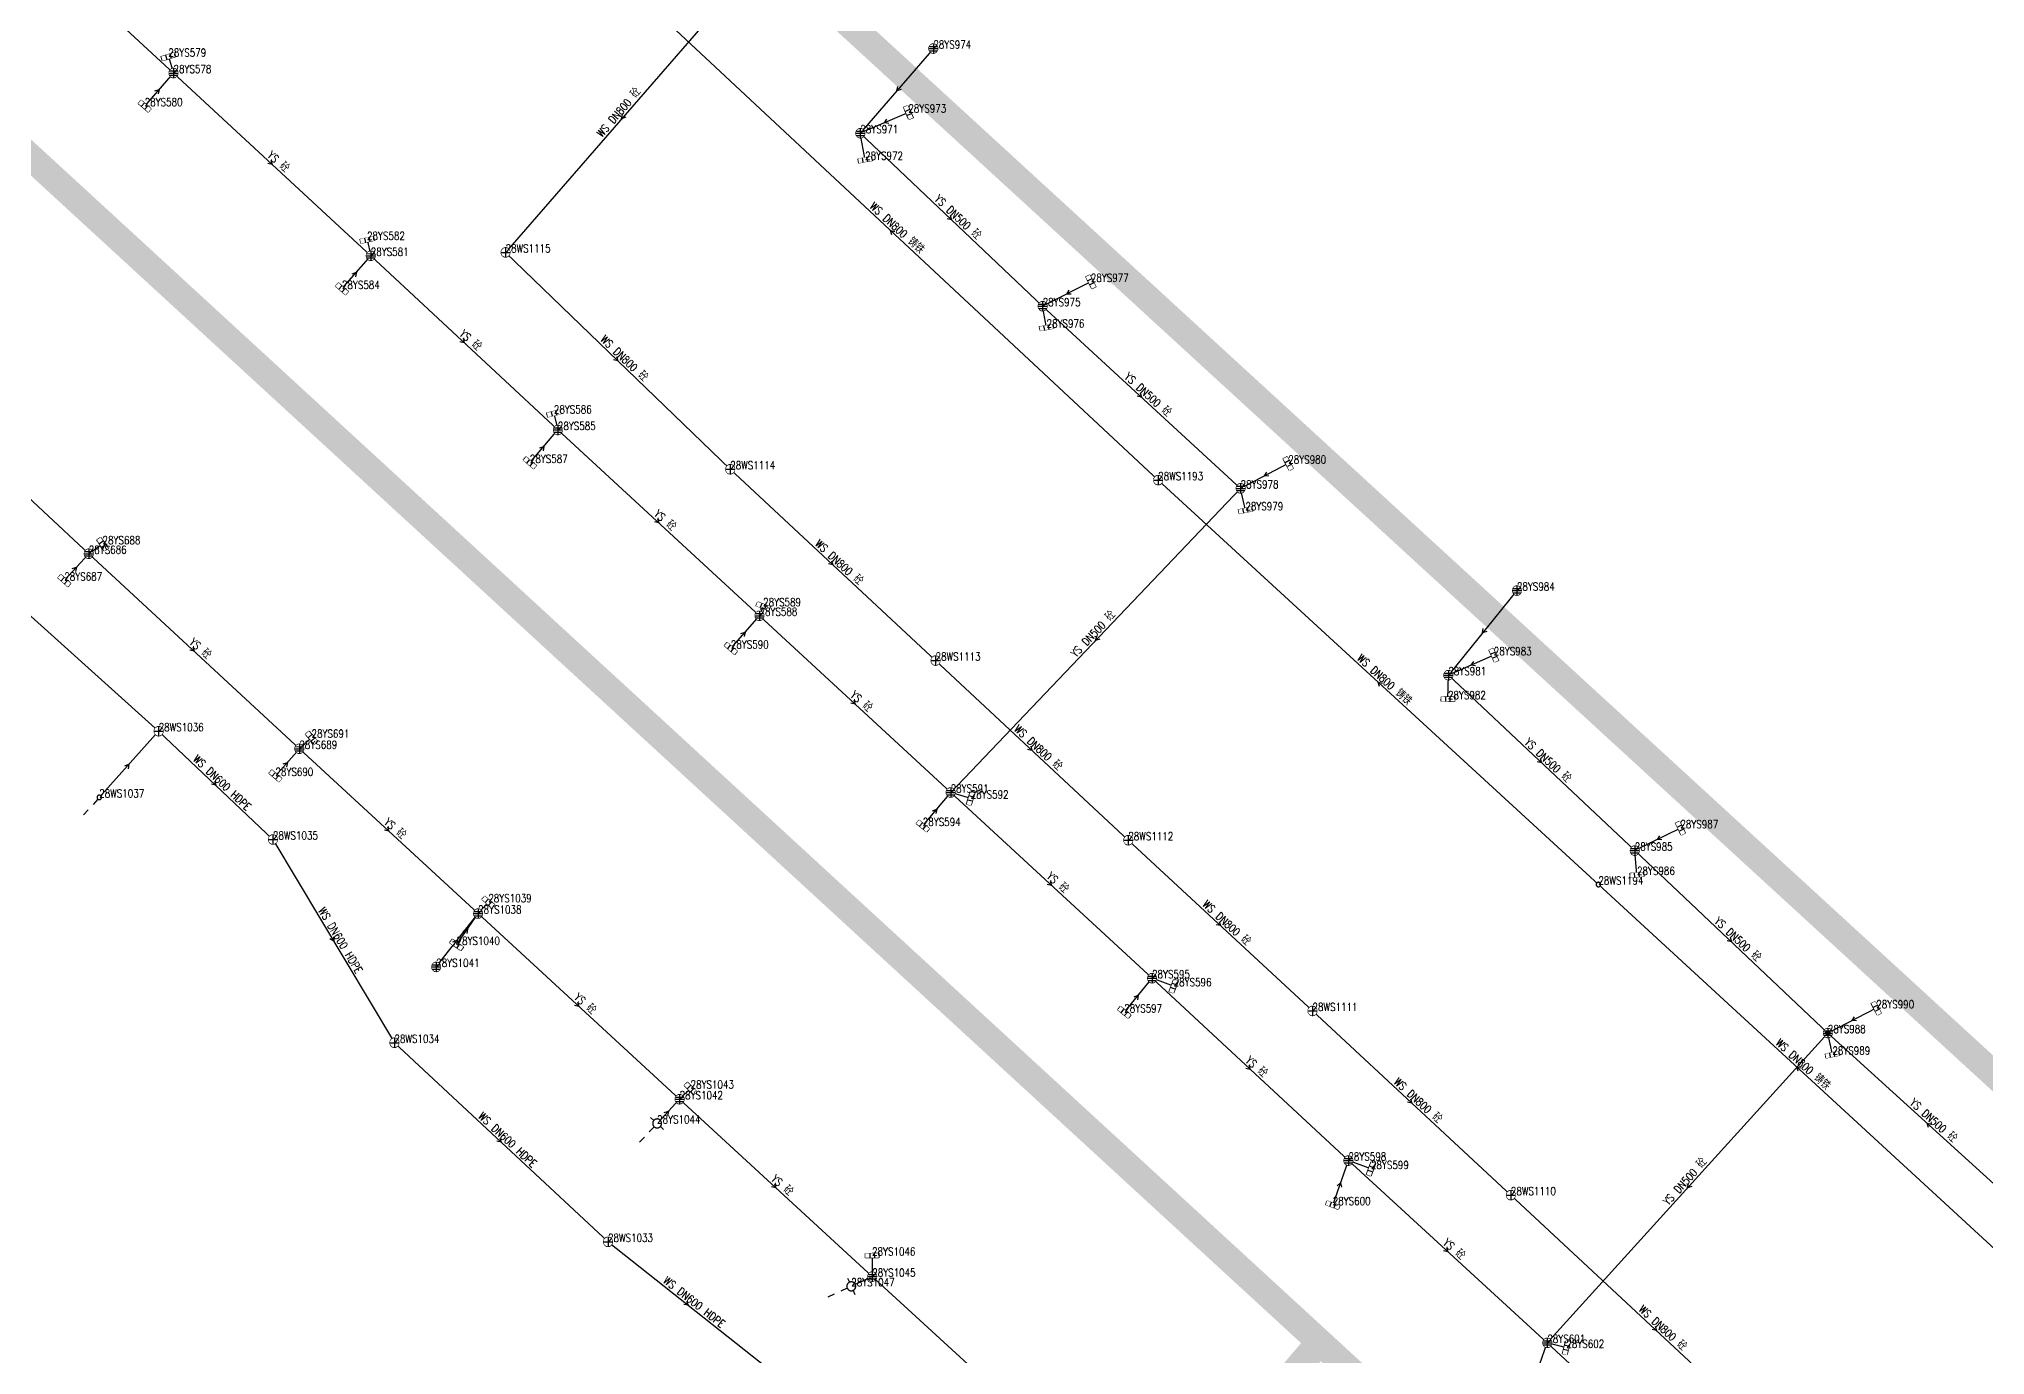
# Model space of a CAD drawing. Extents: x 78813 to 99477, y 2421021 to 2448125.
# Drawn here: x 84697.1 to 84916, y 2431556.4 to 2431704.4 of the extents above; entities that cross this region are included whole.
import ezdxf
from ezdxf.enums import TextEntityAlignment as Align

# ---------------------------------------------------------------- set-up
doc = ezdxf.new("R2010")
doc.units = 0
doc.set_wipeout_variables(frame=1)
doc.layers.get('0').update_dxf_attribs({"linetype": 'CONTINUOUS'})
for name, color, linetype in [('DX_WS', 16, 'CONTINUOUS'), ('DX_YS', 42, 'CONTINUOUS'), ('道路', 5, 'CONTINUOUS')]:
    doc.layers.add(name, color=color, linetype=linetype)
for name, color, linetype, true_color in [('WSLINE', 7, 'CONTINUOUS', 0x7f0000), ('YSANNEXE', 7, 'CONTINUOUS', 0xcc9900), ('YSLINE', 7, 'CONTINUOUS', 0xcc9900)]:
    doc.layers.add(name, color=color, linetype=linetype, true_color=true_color)
doc.styles.add('CcNameZT', font='txt.SHX', dxfattribs={"width": 0.8, "bigfont": 'HZTXT.SHX'})
doc.styles.get("Standard").update_dxf_attribs({"font": 'txt.shx', "bigfont": 'hztxt.shx'})

# ---------------------------------------------------------------- blocks, each defined once
blk = doc.blocks.new('PS污水井')
blk.add_lwpolyline([(1, 0), (1, 0.07), (0.99, 0.14), (0.98, 0.21), (0.96, 0.28), (0.94, 0.34), (0.91, 0.41), (0.88, 0.47), (0.85, 0.53), (0.81, 0.59), (0.77, 0.64), (0.72, 0.69), (0.67, 0.74), (0.62, 0.79), (0.56, 0.83), (0.5, 0.87), (0.44, 0.9), (0.37, 0.93), (0.31, 0.95), (0.24, 0.97), (0.17, 0.98), (0.1, 0.99), (0.03, 1), (-0.03, 1), (-0.1, 0.99), (-0.17, 0.98), (-0.24, 0.97), (-0.31, 0.95), (-0.37, 0.93), (-0.44, 0.9), (-0.5, 0.87), (-0.56, 0.83), (-0.62, 0.79), (-0.67, 0.74), (-0.72, 0.69), (-0.77, 0.64), (-0.81, 0.59), (-0.85, 0.53), (-0.88, 0.47), (-0.91, 0.41), (-0.94, 0.34), (-0.96, 0.28), (-0.98, 0.21), (-0.99, 0.14), (-1, 0.07), (-1, 0), (-1, -0.07), (-0.99, -0.14), (-0.98, -0.21), (-0.96, -0.28), (-0.94, -0.34), (-0.91, -0.41), (-0.88, -0.47), (-0.85, -0.53), (-0.81, -0.59), (-0.77, -0.64), (-0.72, -0.69), (-0.67, -0.74), (-0.62, -0.79), (-0.56, -0.83), (-0.5, -0.87), (-0.44, -0.9), (-0.37, -0.93), (-0.31, -0.95), (-0.24, -0.97), (-0.17, -0.98), (-0.1, -0.99), (-0.03, -1), (0.03, -1), (0.1, -0.99), (0.17, -0.98), (0.24, -0.97), (0.31, -0.95), (0.37, -0.93), (0.44, -0.9), (0.5, -0.87), (0.56, -0.83), (0.62, -0.79), (0.67, -0.74), (0.72, -0.69), (0.77, -0.64), (0.81, -0.59), (0.85, -0.53), (0.88, -0.47), (0.91, -0.41), (0.94, -0.34), (0.96, -0.28), (0.98, -0.21), (0.99, -0.14), (1, 0)], close=True)
blk.add_wipeout([(1, 0), (1, 0.07), (0.99, 0.14), (0.98, 0.21), (0.96, 0.28), (0.94, 0.34), (0.91, 0.41), (0.88, 0.47), (0.85, 0.53), (0.81, 0.59), (0.77, 0.64), (0.72, 0.69), (0.67, 0.74), (0.62, 0.79), (0.56, 0.83), (0.5, 0.87), (0.44, 0.9), (0.37, 0.93), (0.31, 0.95), (0.24, 0.97), (0.17, 0.98), (0.1, 0.99), (0.03, 1), (-0.03, 1), (-0.1, 0.99), (-0.17, 0.98), (-0.24, 0.97), (-0.31, 0.95), (-0.37, 0.93), (-0.44, 0.9), (-0.5, 0.87), (-0.56, 0.83), (-0.62, 0.79), (-0.67, 0.74), (-0.72, 0.69), (-0.77, 0.64), (-0.81, 0.59), (-0.85, 0.53), (-0.88, 0.47), (-0.91, 0.41), (-0.94, 0.34), (-0.96, 0.28), (-0.98, 0.21), (-0.99, 0.14), (-1, 0.07), (-1, 0), (-1, -0.07), (-0.99, -0.14), (-0.98, -0.21), (-0.96, -0.28), (-0.94, -0.34), (-0.91, -0.41), (-0.88, -0.47), (-0.85, -0.53), (-0.81, -0.59), (-0.77, -0.64), (-0.72, -0.69), (-0.67, -0.74), (-0.62, -0.79), (-0.56, -0.83), (-0.5, -0.87), (-0.44, -0.9), (-0.37, -0.93), (-0.31, -0.95), (-0.24, -0.97), (-0.17, -0.98), (-0.1, -0.99), (-0.03, -1), (0.03, -1), (0.1, -0.99), (0.17, -0.98), (0.24, -0.97), (0.31, -0.95), (0.37, -0.93), (0.44, -0.9), (0.5, -0.87), (0.56, -0.83), (0.62, -0.79), (0.67, -0.74), (0.72, -0.69), (0.77, -0.64), (0.81, -0.59), (0.85, -0.53), (0.88, -0.47), (0.91, -0.41), (0.94, -0.34), (0.96, -0.28), (0.98, -0.21), (0.99, -0.14)])
for p, q in [((-1, 0), (0, 0)), ((0, 1), (0, 0)), ((0, 0), (0, -1)), ((0, 0), (1, 0))]:
    blk.add_line(p, q)
blk = doc.blocks.new('PS管线点')
blk.add_wipeout([(0.5, 0), (0.5, 0.03), (0.5, 0.07), (0.49, 0.1), (0.48, 0.14), (0.47, 0.17), (0.46, 0.2), (0.44, 0.23), (0.42, 0.26), (0.4, 0.29), (0.38, 0.32), (0.36, 0.35), (0.33, 0.37), (0.31, 0.39), (0.28, 0.41), (0.25, 0.43), (0.22, 0.45), (0.19, 0.46), (0.15, 0.48), (0.12, 0.49), (0.09, 0.49), (0.05, 0.5), (0.02, 0.5), (-0.02, 0.5), (-0.05, 0.5), (-0.09, 0.49), (-0.12, 0.49), (-0.15, 0.48), (-0.19, 0.46), (-0.22, 0.45), (-0.25, 0.43), (-0.28, 0.41), (-0.31, 0.39), (-0.33, 0.37), (-0.36, 0.35), (-0.38, 0.32), (-0.4, 0.29), (-0.42, 0.26), (-0.44, 0.23), (-0.46, 0.2), (-0.47, 0.17), (-0.48, 0.14), (-0.49, 0.1), (-0.5, 0.07), (-0.5, 0.03), (-0.5, 0), (-0.5, -0.03), (-0.5, -0.07), (-0.49, -0.1), (-0.48, -0.14), (-0.47, -0.17), (-0.46, -0.2), (-0.44, -0.23), (-0.42, -0.26), (-0.4, -0.29), (-0.38, -0.32), (-0.36, -0.35), (-0.33, -0.37), (-0.31, -0.39), (-0.28, -0.41), (-0.25, -0.43), (-0.22, -0.45), (-0.19, -0.46), (-0.15, -0.48), (-0.12, -0.49), (-0.09, -0.49), (-0.05, -0.5), (-0.02, -0.5), (0.02, -0.5), (0.05, -0.5), (0.09, -0.49), (0.12, -0.49), (0.15, -0.48), (0.19, -0.46), (0.22, -0.45), (0.25, -0.43), (0.28, -0.41), (0.31, -0.39), (0.33, -0.37), (0.36, -0.35), (0.38, -0.32), (0.4, -0.29), (0.42, -0.26), (0.44, -0.23), (0.46, -0.2), (0.47, -0.17), (0.48, -0.14), (0.49, -0.1), (0.5, -0.07)])
blk.add_lwpolyline([(0.5, 0), (0.5, 0.03), (0.5, 0.07), (0.49, 0.1), (0.48, 0.14), (0.47, 0.17), (0.46, 0.2), (0.44, 0.23), (0.42, 0.26), (0.4, 0.29), (0.38, 0.32), (0.36, 0.35), (0.33, 0.37), (0.31, 0.39), (0.28, 0.41), (0.25, 0.43), (0.22, 0.45), (0.19, 0.46), (0.15, 0.48), (0.12, 0.49), (0.09, 0.49), (0.05, 0.5), (0.02, 0.5), (-0.02, 0.5), (-0.05, 0.5), (-0.09, 0.49), (-0.12, 0.49), (-0.15, 0.48), (-0.19, 0.46), (-0.22, 0.45), (-0.25, 0.43), (-0.28, 0.41), (-0.31, 0.39), (-0.33, 0.37), (-0.36, 0.35), (-0.38, 0.32), (-0.4, 0.29), (-0.42, 0.26), (-0.44, 0.23), (-0.46, 0.2), (-0.47, 0.17), (-0.48, 0.14), (-0.49, 0.1), (-0.5, 0.07), (-0.5, 0.03), (-0.5, 0), (-0.5, -0.03), (-0.5, -0.07), (-0.49, -0.1), (-0.48, -0.14), (-0.47, -0.17), (-0.46, -0.2), (-0.44, -0.23), (-0.42, -0.26), (-0.4, -0.29), (-0.38, -0.32), (-0.36, -0.35), (-0.33, -0.37), (-0.31, -0.39), (-0.28, -0.41), (-0.25, -0.43), (-0.22, -0.45), (-0.19, -0.46), (-0.15, -0.48), (-0.12, -0.49), (-0.09, -0.49), (-0.05, -0.5), (-0.02, -0.5), (0.02, -0.5), (0.05, -0.5), (0.09, -0.49), (0.12, -0.49), (0.15, -0.48), (0.19, -0.46), (0.22, -0.45), (0.25, -0.43), (0.28, -0.41), (0.31, -0.39), (0.33, -0.37), (0.36, -0.35), (0.38, -0.32), (0.4, -0.29), (0.42, -0.26), (0.44, -0.23), (0.46, -0.2), (0.47, -0.17), (0.48, -0.14), (0.49, -0.1), (0.5, -0.07), (0.5, 0)], close=True)
blk = doc.blocks.new('PS非普查')
blk.add_lwpolyline([(3.7, 0), (5.3, 0)])
blk.add_wipeout([(0.5, 0), (0.5, 0.03), (0.5, 0.07), (0.49, 0.1), (0.48, 0.14), (0.47, 0.17), (0.46, 0.2), (0.44, 0.23), (0.42, 0.26), (0.4, 0.29), (0.38, 0.32), (0.36, 0.35), (0.33, 0.37), (0.31, 0.39), (0.28, 0.41), (0.25, 0.43), (0.22, 0.45), (0.19, 0.46), (0.15, 0.48), (0.12, 0.49), (0.09, 0.49), (0.05, 0.5), (0.02, 0.5), (-0.02, 0.5), (-0.05, 0.5), (-0.09, 0.49), (-0.12, 0.49), (-0.15, 0.48), (-0.19, 0.46), (-0.22, 0.45), (-0.25, 0.43), (-0.28, 0.41), (-0.31, 0.39), (-0.33, 0.37), (-0.36, 0.35), (-0.38, 0.32), (-0.4, 0.29), (-0.42, 0.26), (-0.44, 0.23), (-0.46, 0.2), (-0.47, 0.17), (-0.48, 0.14), (-0.49, 0.1), (-0.5, 0.07), (-0.5, 0.03), (-0.5, 0), (-0.5, -0.03), (-0.5, -0.07), (-0.49, -0.1), (-0.48, -0.14), (-0.47, -0.17), (-0.46, -0.2), (-0.44, -0.23), (-0.42, -0.26), (-0.4, -0.29), (-0.38, -0.32), (-0.36, -0.35), (-0.33, -0.37), (-0.31, -0.39), (-0.28, -0.41), (-0.25, -0.43), (-0.22, -0.45), (-0.19, -0.46), (-0.15, -0.48), (-0.12, -0.49), (-0.09, -0.49), (-0.05, -0.5), (-0.02, -0.5), (0.02, -0.5), (0.05, -0.5), (0.09, -0.49), (0.12, -0.49), (0.15, -0.48), (0.19, -0.46), (0.22, -0.45), (0.25, -0.43), (0.28, -0.41), (0.31, -0.39), (0.33, -0.37), (0.36, -0.35), (0.38, -0.32), (0.4, -0.29), (0.42, -0.26), (0.44, -0.23), (0.46, -0.2), (0.47, -0.17), (0.48, -0.14), (0.49, -0.1), (0.5, -0.07)])
blk.add_line((0.5, 0), (2.1, 0))
blk.add_lwpolyline([(0.5, 0), (0.5, 0.03), (0.5, 0.07), (0.49, 0.1), (0.48, 0.14), (0.47, 0.17), (0.46, 0.2), (0.44, 0.23), (0.42, 0.26), (0.4, 0.29), (0.38, 0.32), (0.36, 0.35), (0.33, 0.37), (0.31, 0.39), (0.28, 0.41), (0.25, 0.43), (0.22, 0.45), (0.19, 0.46), (0.15, 0.48), (0.12, 0.49), (0.09, 0.49), (0.05, 0.5), (0.02, 0.5), (-0.02, 0.5), (-0.05, 0.5), (-0.09, 0.49), (-0.12, 0.49), (-0.15, 0.48), (-0.19, 0.46), (-0.22, 0.45), (-0.25, 0.43), (-0.28, 0.41), (-0.31, 0.39), (-0.33, 0.37), (-0.36, 0.35), (-0.38, 0.32), (-0.4, 0.29), (-0.42, 0.26), (-0.44, 0.23), (-0.46, 0.2), (-0.47, 0.17), (-0.48, 0.14), (-0.49, 0.1), (-0.5, 0.07), (-0.5, 0.03), (-0.5, 0), (-0.5, -0.03), (-0.5, -0.07), (-0.49, -0.1), (-0.48, -0.14), (-0.47, -0.17), (-0.46, -0.2), (-0.44, -0.23), (-0.42, -0.26), (-0.4, -0.29), (-0.38, -0.32), (-0.36, -0.35), (-0.33, -0.37), (-0.31, -0.39), (-0.28, -0.41), (-0.25, -0.43), (-0.22, -0.45), (-0.19, -0.46), (-0.15, -0.48), (-0.12, -0.49), (-0.09, -0.49), (-0.05, -0.5), (-0.02, -0.5), (0.02, -0.5), (0.05, -0.5), (0.09, -0.49), (0.12, -0.49), (0.15, -0.48), (0.19, -0.46), (0.22, -0.45), (0.25, -0.43), (0.28, -0.41), (0.31, -0.39), (0.33, -0.37), (0.36, -0.35), (0.38, -0.32), (0.4, -0.29), (0.42, -0.26), (0.44, -0.23), (0.46, -0.2), (0.47, -0.17), (0.48, -0.14), (0.49, -0.1), (0.5, -0.07), (0.5, 0)], close=True)
blk = doc.blocks.new('LX')
for p, q in [((-0.866, 0.5), (0, 0)), ((0, 0), (-0.866, -0.5))]:
    blk.add_line(p, q)
blk = doc.blocks.new('PS雨水井')
blk.add_lwpolyline([(1, 0), (1, 0.07), (0.99, 0.14), (0.98, 0.21), (0.96, 0.28), (0.94, 0.34), (0.91, 0.41), (0.88, 0.47), (0.85, 0.53), (0.81, 0.59), (0.77, 0.64), (0.72, 0.69), (0.67, 0.74), (0.62, 0.79), (0.56, 0.83), (0.5, 0.87), (0.44, 0.9), (0.37, 0.93), (0.31, 0.95), (0.24, 0.97), (0.17, 0.98), (0.1, 0.99), (0.03, 1), (-0.03, 1), (-0.1, 0.99), (-0.17, 0.98), (-0.24, 0.97), (-0.31, 0.95), (-0.37, 0.93), (-0.44, 0.9), (-0.5, 0.87), (-0.56, 0.83), (-0.62, 0.79), (-0.67, 0.74), (-0.72, 0.69), (-0.77, 0.64), (-0.81, 0.59), (-0.85, 0.53), (-0.88, 0.47), (-0.91, 0.41), (-0.94, 0.34), (-0.96, 0.28), (-0.98, 0.21), (-0.99, 0.14), (-1, 0.07), (-1, 0), (-1, -0.07), (-0.99, -0.14), (-0.98, -0.21), (-0.96, -0.28), (-0.94, -0.34), (-0.91, -0.41), (-0.88, -0.47), (-0.85, -0.53), (-0.81, -0.59), (-0.77, -0.64), (-0.72, -0.69), (-0.67, -0.74), (-0.62, -0.79), (-0.56, -0.83), (-0.5, -0.87), (-0.44, -0.9), (-0.37, -0.93), (-0.31, -0.95), (-0.24, -0.97), (-0.17, -0.98), (-0.1, -0.99), (-0.03, -1), (0.03, -1), (0.1, -0.99), (0.17, -0.98), (0.24, -0.97), (0.31, -0.95), (0.37, -0.93), (0.44, -0.9), (0.5, -0.87), (0.56, -0.83), (0.62, -0.79), (0.67, -0.74), (0.72, -0.69), (0.77, -0.64), (0.81, -0.59), (0.85, -0.53), (0.88, -0.47), (0.91, -0.41), (0.94, -0.34), (0.96, -0.28), (0.98, -0.21), (0.99, -0.14), (1, 0)], close=True)
blk.add_wipeout([(1, 0), (1, 0.07), (0.99, 0.14), (0.98, 0.21), (0.96, 0.28), (0.94, 0.34), (0.91, 0.41), (0.88, 0.47), (0.85, 0.53), (0.81, 0.59), (0.77, 0.64), (0.72, 0.69), (0.67, 0.74), (0.62, 0.79), (0.56, 0.83), (0.5, 0.87), (0.44, 0.9), (0.37, 0.93), (0.31, 0.95), (0.24, 0.97), (0.17, 0.98), (0.1, 0.99), (0.03, 1), (-0.03, 1), (-0.1, 0.99), (-0.17, 0.98), (-0.24, 0.97), (-0.31, 0.95), (-0.37, 0.93), (-0.44, 0.9), (-0.5, 0.87), (-0.56, 0.83), (-0.62, 0.79), (-0.67, 0.74), (-0.72, 0.69), (-0.77, 0.64), (-0.81, 0.59), (-0.85, 0.53), (-0.88, 0.47), (-0.91, 0.41), (-0.94, 0.34), (-0.96, 0.28), (-0.98, 0.21), (-0.99, 0.14), (-1, 0.07), (-1, 0), (-1, -0.07), (-0.99, -0.14), (-0.98, -0.21), (-0.96, -0.28), (-0.94, -0.34), (-0.91, -0.41), (-0.88, -0.47), (-0.85, -0.53), (-0.81, -0.59), (-0.77, -0.64), (-0.72, -0.69), (-0.67, -0.74), (-0.62, -0.79), (-0.56, -0.83), (-0.5, -0.87), (-0.44, -0.9), (-0.37, -0.93), (-0.31, -0.95), (-0.24, -0.97), (-0.17, -0.98), (-0.1, -0.99), (-0.03, -1), (0.03, -1), (0.1, -0.99), (0.17, -0.98), (0.24, -0.97), (0.31, -0.95), (0.37, -0.93), (0.44, -0.9), (0.5, -0.87), (0.56, -0.83), (0.62, -0.79), (0.67, -0.74), (0.72, -0.69), (0.77, -0.64), (0.81, -0.59), (0.85, -0.53), (0.88, -0.47), (0.91, -0.41), (0.94, -0.34), (0.96, -0.28), (0.98, -0.21), (0.99, -0.14)])
for p, q in [((-1, 0), (0, 0)), ((-0.88, 0.48), (0, 0.47)), ((0, 1), (0, 0)), ((0, 0.47), (0.88, 0.47)), ((0, 0), (0, -1)), ((0, 0), (1, 0)), ((-0.88, -0.48), (0, -0.48)), ((0, -0.48), (0.88, -0.48))]:
    blk.add_line(p, q)
blk = doc.blocks.new('PS雨篦')
blk.add_lwpolyline([(-1.5, 0.5), (0, 0.5), (1.5, 0.5), (1.5, -0.5), (0, -0.5), (-1.5, -0.5)], close=True)
blk.add_wipeout([(-1.5, 0.5), (0, 0.5), (1.5, 0.5), (1.5, -0.5), (0, -0.5), (-1.5, -0.5)])
for p, q in [((-0.51, -0.5), (-0.51, 0.5)), ((0.49, -0.5), (0.49, 0.5))]:
    blk.add_line(p, q)
blk = doc.blocks.new('PS预留口')
blk.add_lwpolyline([(4.2, 0), (5.8, 0)])
blk.add_wipeout([(1, 0), (1, 0.07), (0.99, 0.14), (0.98, 0.21), (0.96, 0.28), (0.94, 0.34), (0.91, 0.41), (0.88, 0.47), (0.85, 0.53), (0.81, 0.59), (0.77, 0.64), (0.72, 0.69), (0.67, 0.74), (0.62, 0.79), (0.56, 0.83), (0.5, 0.87), (0.44, 0.9), (0.37, 0.93), (0.31, 0.95), (0.24, 0.97), (0.17, 0.98), (0.1, 0.99), (0.03, 1), (-0.03, 1), (-0.1, 0.99), (-0.17, 0.98), (-0.24, 0.97), (-0.31, 0.95), (-0.37, 0.93), (-0.44, 0.9), (-0.5, 0.87), (-0.56, 0.83), (-0.62, 0.79), (-0.67, 0.74), (-0.72, 0.69), (-0.77, 0.64), (-0.81, 0.59), (-0.85, 0.53), (-0.88, 0.47), (-0.91, 0.41), (-0.94, 0.34), (-0.96, 0.28), (-0.98, 0.21), (-0.99, 0.14), (-1, 0.07), (-1, 0), (-1, -0.07), (-0.99, -0.14), (-0.98, -0.21), (-0.96, -0.28), (-0.94, -0.34), (-0.91, -0.41), (-0.88, -0.47), (-0.85, -0.53), (-0.81, -0.59), (-0.77, -0.64), (-0.72, -0.69), (-0.67, -0.74), (-0.62, -0.79), (-0.56, -0.83), (-0.5, -0.87), (-0.44, -0.9), (-0.37, -0.93), (-0.31, -0.95), (-0.24, -0.97), (-0.17, -0.98), (-0.1, -0.99), (-0.03, -1), (0.03, -1), (0.1, -0.99), (0.17, -0.98), (0.24, -0.97), (0.31, -0.95), (0.37, -0.93), (0.44, -0.9), (0.5, -0.87), (0.56, -0.83), (0.62, -0.79), (0.67, -0.74), (0.72, -0.69), (0.77, -0.64), (0.81, -0.59), (0.85, -0.53), (0.88, -0.47), (0.91, -0.41), (0.94, -0.34), (0.96, -0.28), (0.98, -0.21), (0.99, -0.14)])
blk.add_line((1, 0), (2.6, 0))
blk.add_lwpolyline([(1, 0), (1, 0.07), (0.99, 0.14), (0.98, 0.21), (0.96, 0.28), (0.94, 0.34), (0.91, 0.41), (0.88, 0.47), (0.85, 0.53), (0.81, 0.59), (0.77, 0.64), (0.72, 0.69), (0.67, 0.74), (0.62, 0.79), (0.56, 0.83), (0.5, 0.87), (0.44, 0.9), (0.37, 0.93), (0.31, 0.95), (0.24, 0.97), (0.17, 0.98), (0.1, 0.99), (0.03, 1), (-0.03, 1), (-0.1, 0.99), (-0.17, 0.98), (-0.24, 0.97), (-0.31, 0.95), (-0.37, 0.93), (-0.44, 0.9), (-0.5, 0.87), (-0.56, 0.83), (-0.62, 0.79), (-0.67, 0.74), (-0.72, 0.69), (-0.77, 0.64), (-0.81, 0.59), (-0.85, 0.53), (-0.88, 0.47), (-0.91, 0.41), (-0.94, 0.34), (-0.96, 0.28), (-0.98, 0.21), (-0.99, 0.14), (-1, 0.07), (-1, 0), (-1, -0.07), (-0.99, -0.14), (-0.98, -0.21), (-0.96, -0.28), (-0.94, -0.34), (-0.91, -0.41), (-0.88, -0.47), (-0.85, -0.53), (-0.81, -0.59), (-0.77, -0.64), (-0.72, -0.69), (-0.67, -0.74), (-0.62, -0.79), (-0.56, -0.83), (-0.5, -0.87), (-0.44, -0.9), (-0.37, -0.93), (-0.31, -0.95), (-0.24, -0.97), (-0.17, -0.98), (-0.1, -0.99), (-0.03, -1), (0.03, -1), (0.1, -0.99), (0.17, -0.98), (0.24, -0.97), (0.31, -0.95), (0.37, -0.93), (0.44, -0.9), (0.5, -0.87), (0.56, -0.83), (0.62, -0.79), (0.67, -0.74), (0.72, -0.69), (0.77, -0.64), (0.81, -0.59), (0.85, -0.53), (0.88, -0.47), (0.91, -0.41), (0.94, -0.34), (0.96, -0.28), (0.98, -0.21), (0.99, -0.14), (1, 0)], close=True)
for points in [[(0, 1), (0, 2)], [(0, -2), (0, -1)]]:
    blk.add_lwpolyline(points)
blk = doc.blocks.new('测量点')
h = blk.add_hatch(color=256)
edge = h.paths.add_edge_path()
edge.add_arc((0, 0), 0.5, 0, 360)
blk.add_circle((0, 0), 0.5)
blk = doc.blocks.new('gc01')
h = blk.add_hatch(color=256)
edge = h.paths.add_edge_path()
edge.add_arc((0, 0), 0.5, 0, 360)
edge.add_arc((0, 0), 0.5, 0, 360)
blk.add_circle((0, 0), 0.5)

msp = doc.modelspace()

# ---------------------------------------------------------------- linework, layer by layer
at = {"layer": 'WSLINE'}
for p, q in [((84775.71, 2431710.43), (84749.61, 2431680.38)), ((84762.84, 2431710.89), (84822.99, 2431654.78)), ((84749.61, 2431680.38), (84774.87, 2431656)), ((84673.16, 2431660.22), (84710.6, 2431626.56)), ((84774.87, 2431656), (84797.96, 2431634.5)), ((84822.99, 2431654.78), (84872.49, 2431609.33)), ((84797.96, 2431634.5), (84819.63, 2431614.31)), ((84703.92, 2431619.12), (84710.6, 2431626.56)), ((84710.6, 2431626.56), (84723.45, 2431614.39)), ((84723.45, 2431614.39), (84737.11, 2431591.55)), ((84819.63, 2431614.31), (84840.34, 2431595.12)), ((84872.49, 2431609.33), (84917.12, 2431568.3)), ((84840.34, 2431595.12), (84862.65, 2431574.42)), ((84737.11, 2431591.55), (84761.13, 2431569.17)), ((84862.65, 2431574.42), (84895.39, 2431543.98)), ((84761.13, 2431569.17), (84779.15, 2431554.94))]:
    msp.add_line(p, q, dxfattribs=at)
at = {"layer": 'YSLINE'}
for p, q in [((84688.15, 2431722.82), (84712.27, 2431700.54)), ((84711.69, 2431702.38), (84712.27, 2431700.54)), ((84797.71, 2431703.29), (84789.5, 2431693.77)), ((84709.03, 2431696.82), (84712.27, 2431700.54)), ((84712.27, 2431700.54), (84734.45, 2431680)), ((84794.9, 2431696.1), (84789.5, 2431693.77)), ((84789.5, 2431693.77), (84810, 2431674.33)), ((84790.04, 2431690.8), (84789.5, 2431693.77)), ((84731.21, 2431676.28), (84734.45, 2431680)), ((84734.03, 2431681.79), (84734.45, 2431680)), ((84815.42, 2431677.07), (84810, 2431674.33)), ((84810.44, 2431671.93), (84810, 2431674.33)), ((84680.59, 2431667.12), (84702.74, 2431646.51)), ((84755.04, 2431662.28), (84755.49, 2431660.42)), ((84752.34, 2431656.72), (84755.49, 2431660.42)), ((84837.62, 2431656.64), (84832.26, 2431653.86)), ((84832.8, 2431651.39), (84832.26, 2431653.86)), ((84704.29, 2431647.58), (84702.74, 2431646.51)), ((84699.99, 2431643.49), (84702.74, 2431646.51)), ((84778.57, 2431640.61), (84778.16, 2431639.54)), ((84863.33, 2431642.37), (84855.62, 2431632.86)), ((84774.94, 2431635.86), (84778.16, 2431639.54)), ((84860.73, 2431635.1), (84855.62, 2431632.86)), ((84855.58, 2431630.17), (84855.62, 2431632.86)), ((84855.62, 2431632.86), (84876.58, 2431613.14)), ((84727.79, 2431625.84), (84726.42, 2431624.59)), ((84723.73, 2431621.54), (84726.42, 2431624.59)), ((84726.42, 2431624.59), (84746.52, 2431606.07)), ((84796.52, 2431615.91), (84799.66, 2431619.67)), ((84801.91, 2431619), (84799.66, 2431619.67)), ((84881.71, 2431615.66), (84876.58, 2431613.14)), ((84876.58, 2431613.14), (84898.29, 2431592.64)), ((84876.83, 2431610.41), (84876.58, 2431613.14)), ((84741.81, 2431600.07), (84746.52, 2431606.07)), ((84744.1, 2431602.55), (84746.52, 2431606.07)), ((84747.67, 2431607.35), (84746.52, 2431606.07)), ((84746.52, 2431606.07), (84769.18, 2431585.2)), ((84819.18, 2431594.96), (84822.3, 2431598.8)), ((84824.73, 2431597.9), (84822.3, 2431598.8)), ((84903.74, 2431595.42), (84898.29, 2431592.64)), ((84898.29, 2431592.64), (84866.75, 2431557.82)), ((84898.29, 2431592.64), (84920.63, 2431572.37)), ((84898.8, 2431590.21), (84898.29, 2431592.64)), ((84770.41, 2431586.4), (84769.18, 2431585.2)), ((84766.65, 2431582.48), (84769.18, 2431585.2)), ((84769.18, 2431585.2), (84790.84, 2431565.26)), ((84842.62, 2431573.3), (84844.38, 2431578.3)), ((84846.92, 2431577.36), (84844.38, 2431578.3)), ((84790.82, 2431567.63), (84790.84, 2431565.26)), ((84788.48, 2431564.17), (84790.84, 2431565.26)), ((84790.84, 2431565.26), (84813.39, 2431544.66)), ((84864.99, 2431552.89), (84866.75, 2431557.82)), ((84866.75, 2431557.82), (84888.59, 2431537.66)), ((84868.89, 2431557.25), (84866.75, 2431557.82))]:
    msp.add_line(p, q, dxfattribs=at)

# ---------------------------------------------------------------- block references
at = {"layer": 'DX_WS', "yscale": 0.5, "zscale": 0.5}
for p, xscale, rotation in [((84762.66, 2431695.4), 0.5000000001008229, 229.1831180618362), ((84792.91, 2431682.84), 0.500000000099427, 136.8456576255853), ((84762.24, 2431668.19), 0.5000000001472552, 316.2727028938216), ((84786.41, 2431645.25), 0.5000000000878982, 316.8456606964688), ((84847.74, 2431632.06), 0.5000000001235999, 137.4186154166185), ((84707.26, 2431622.84), 0.5000000000436156, 48.12845479608112), ((84808.8, 2431624.41), 0.5000000000878982, 316.8456606964688), ((84717.02, 2431620.48), 0.5000000000878982, 316.8456606964688), ((84730.28, 2431602.97), 0.5000000001320254, 300.8028424345032), ((84829.99, 2431604.71), 0.4999999999256761, 317.4186185119841), ((84894.8, 2431588.82), 0.5000000001235999, 137.4186154166185), ((84851.5, 2431584.77), 0.4999999999256761, 317.4186185119841), ((84749.12, 2431580.36), 0.5000000000878982, 316.8456606964688), ((84770.14, 2431562.05), 0.4999999999494236, 321.4293230756611), ((84879.02, 2431559.2), 0.5000000000878982, 316.8456606964688)]:
    msp.add_blockref('LX', p, dxfattribs=dict(at, xscale=xscale, rotation=rotation))
at = {"layer": 'YSANNEXE', "yscale": 0.5, "zscale": 0.5}
for p, xscale, rotation in [((84793.61, 2431698.53), 0.5000000001008229, 229.1831180618362), ((84792.2, 2431694.94), 0.5000000000843666, 203.4000172940111), ((84723.36, 2431690.27), 0.4999999999256761, 317.4186185119841), ((84799.75, 2431684.05), 0.5000000001472552, 316.2727028938216), ((84812.71, 2431675.7), 0.4999999999613701, 206.837764032546), ((84744.97, 2431670.21), 0.5000000000878982, 316.8456606964688), ((84821.13, 2431664.1), 0.4999999999256761, 317.4186185119841), ((84834.94, 2431655.25), 0.4999999999828191, 207.4107218326135), ((84766.83, 2431649.98), 0.4999999999256761, 317.4186185119841), ((84714.58, 2431635.55), 0.4999999999256761, 317.4186185119841), ((84815.96, 2431636.77), 0.4999999998439218, 226.318329060497), ((84859.47, 2431637.61), 0.4999999999756738, 230.9019914346831), ((84858.18, 2431633.98), 0.5000000000518847, 203.9729750801555), ((84788.91, 2431629.61), 0.4999999999256761, 317.4186185119841), ((84866.1, 2431623), 0.5000000000878982, 316.8456606964688), ((84736.47, 2431615.33), 0.4999999999256761, 317.4186185119841), ((84879.14, 2431614.4), 0.5000000000181786, 206.2648062495968), ((84810.98, 2431609.24), 0.4999999999256761, 317.4186185119841), ((84887.44, 2431602.89), 0.5000000000878982, 316.8456606964688), ((84757.85, 2431595.63), 0.4999999999256761, 317.4186185119841), ((84901.02, 2431594.03), 0.4999999999613701, 206.837764032546), ((84833.34, 2431588.55), 0.5000000000878982, 316.8456606964688), ((84909.46, 2431582.5), 0.5000000000663578, 137.9915732197241), ((84780.01, 2431575.23), 0.4999999999256761, 317.4186185119841), ((84843.5, 2431575.8), 0.4999999998760014, 70.47380879554423), ((84882.52, 2431575.23), 0.5000000000236343, 228.0372024639738), ((84855.57, 2431568.06), 0.4999999999256761, 317.4186185119841)]:
    msp.add_blockref('LX', p, dxfattribs=dict(at, xscale=xscale, rotation=rotation))

# ---------------------------------------------------------------- texts
at = {"layer": 'DX_WS', "style": 'CcNameZT', "width": 0.8}
for s, rotation, p in [(' WS DN800 砼', 49.0287, (84762.47, 2431695.57, 1.38)), (' WS DN800 铸铁', 316.9905, (84793.09, 2431683.02, 4.25)), (' WS DN800 砼', 316.0124, (84762.41, 2431668.37, 1.21)), (' WS DN800 砼', 317.0445, (84786.58, 2431645.43, 0.83)), (' WS DN800 铸铁', 317.4403, (84847.91, 2431632.24, 4.12)), (' WS DN800 砼', 317.0316, (84808.97, 2431624.59, 0.82)), (' WS DN600 HDPE', 316.5679, (84717.2, 2431620.66, 2.26)), (' WS DN800 砼', 317.1729, (84830.16, 2431604.9, 0.89)), (' WS DN600 HDPE', 300.8822, (84730.5, 2431603.1, 2.04)), (' WS DN800 铸铁', 317.4075, (84894.97, 2431589, 3.96)), (' WS DN800 砼', 317.1425, (84851.67, 2431584.95, 1.41)), (' WS DN600 HDPE', 317.019, (84749.29, 2431580.54, 2.44)), (' WS DN600 HDPE', 321.6891, (84770.29, 2431562.25, 2.54)), (' WS DN800 砼', 317.0841, (84879.19, 2431559.38, 1.06))]:
    msp.add_text(s, height=0.9, rotation=rotation, dxfattribs=at).set_placement(p, align=Align.CENTER)
at = {"layer": 'DX_YS', "style": 'CcNameZT', "width": 0.8}
for s, rotation, p in [(' YS 砼', 317.2052, (84723.53, 2431690.45, 2.27)), (' YS DN500 砼', 316.5057, (84799.93, 2431684.23, 3.52)), (' YS 砼', 317.0613, (84745.14, 2431670.4, 2.31)), (' YS DN500 砼', 317.4061, (84821.3, 2431664.28, 3.36)), (' YS 砼', 317.3469, (84767, 2431650.16, 2.22)), (' YS DN500 砼', 46.3611, (84815.78, 2431636.94, 3.19)), (' YS 砼', 317.2075, (84714.75, 2431635.73, 2.32)), (' YS 砼', 317.2556, (84789.08, 2431629.79, 2.12)), (' YS DN500 砼', 316.7587, (84866.27, 2431623.18, 3.36)), (' YS 砼', 317.3432, (84736.64, 2431615.51, 2.23)), (' YS 砼', 317.3253, (84811.15, 2431609.42, 2.13)), (' YS DN500 砼', 316.6379, (84887.61, 2431603.07, 3.33)), (' YS 砼', 317.3597, (84758.02, 2431595.82, 2.25)), (' YS 砼', 317.1237, (84833.51, 2431588.73, 2.2)), (' YS DN500 砼', 317.7823, (84909.63, 2431582.69, 3.29)), (' YS DN500 砼', 47.8339, (84882.34, 2431575.4, 3.23)), (' YS 砼', 317.362, (84780.18, 2431575.41, 2.13)), (' YS 砼', 317.5304, (84855.73, 2431568.24, 2.27))]:
    msp.add_text(s, height=0.9, rotation=rotation, dxfattribs=at).set_placement(p, align=Align.CENTER)

# ---------------------------------------------------------------- next in the draw order: block references
at = {"layer": 'DX_WS', "xscale": 0.5, "yscale": 0.5, "zscale": 0.5}
for name, p in [('PS污水井', (84749.61, 2431680.38, 1.21)), ('PS污水井', (84774.87, 2431656, 0.83)), ('PS污水井', (84822.99, 2431654.78, 4.25)), ('PS污水井', (84797.96, 2431634.5, 0.82)), ('PS污水井', (84710.6, 2431626.56, 2.26)), ('PS污水井', (84723.45, 2431614.39, 2.04)), ('PS污水井', (84819.63, 2431614.31, 0.88)), ('PS管线点', (84872.49, 2431609.33, 4.12)), ('PS污水井', (84840.34, 2431595.12, 1.41)), ('PS污水井', (84737.11, 2431591.55, 2.44)), ('PS污水井', (84862.65, 2431574.42, 1.06)), ('PS污水井', (84761.13, 2431569.17, 2.54))]:
    msp.add_blockref(name, p, dxfattribs=at)
at = {"layer": 'DX_WS', "xscale": 0.4999999998259434, "yscale": 0.5, "zscale": 0.5, "rotation": 228.0843278631972}
msp.add_blockref('PS非普查', (84703.92, 2431619.12, 2.46), dxfattribs=at)
at = {"layer": 'DX_YS', "xscale": 0.5, "yscale": 0.5, "zscale": 0.5}
for p in [(84797.71, 2431703.29, 3.8), (84712.27, 2431700.54, 2.27), (84789.5, 2431693.77, 3.52), (84863.33, 2431642.37, 3.75), (84855.62, 2431632.86, 3.36), (84876.58, 2431613.14, 3.33), (84746.52, 2431606.07, 2.25), (84741.81, 2431600.07, 3.07), (84898.29, 2431592.64, 3.23), (84769.18, 2431585.2, 2.13), (84790.84, 2431565.26, 2.03)]:
    msp.add_blockref('PS雨水井', p, dxfattribs=at)
at = {"layer": 'DX_YS', "yscale": 0.5, "zscale": 0.5}
for name, p, xscale, rotation in [('PS雨篦', (84709.03, 2431696.82, 4.34), 0.5000000001149715, 318.9189220110482), ('PS雨篦', (84794.9, 2431696.1, 4.22), 0.5000000001538173, 113.3061303835807), ('PS雨篦', (84790.04, 2431690.8, 4.24), 0.5000000000208454, 10.18794068234372), ('PS雨篦', (84815.42, 2431677.07, 4.18), 0.5000000001025213, 116.9027019476727), ('PS雨篦', (84731.21, 2431676.28, 4.26), 0.4999999999669783, 318.9003077047424), ('PS雨篦', (84752.34, 2431656.72, 4.23), 0.4999999999748594, 319.5646316329273), ('PS雨篦', (84837.62, 2431656.64, 4.09), 0.4999999998654373, 117.3929059075839), ('PS雨篦', (84699.99, 2431643.49, 4.52), 0.4999999999583309, 317.708386019054), ('PS雨篦', (84774.94, 2431635.86, 4.22), 0.5000000000677794, 318.720439951418), ('PS雨篦', (84860.73, 2431635.1, 4.04), 0.499999999962817, 113.7280814107644), ('PS雨篦', (84855.58, 2431630.17, 4.07), 0.4999999999993886, 359.2335469934126), ('PS雨篦', (84723.73, 2431621.54, 4.49), 0.4999999998721738, 318.4905381343901), ('PS雨篦', (84796.52, 2431615.91, 4.24), 0.49999999988044, 320.1854561279373), ('PS雨篦', (84881.71, 2431615.66, 4.1), 0.5000000001560085, 116.1520834109277), ('PS雨篦', (84744.1, 2431602.55, 4.49), 0.5000000001345747, 325.5350579122772), ('PS雨篦', (84819.18, 2431594.96, 4.27), 0.5000000001194433, 320.8864913776375), ('PS雨篦', (84903.74, 2431595.42, 4), 0.499999999963439, 117.0548541095384), ('PS雨篦', (84898.8, 2431590.21, 4), 0.5000000000057795, 11.77677329070794), ('PS预留口', (84766.65, 2431582.48, 4.65), 0.4999999998293998, 227.0198777453035), ('PS雨篦', (84790.82, 2431567.63, 4.23), 0.5000000000027076, 180.3621682299363), ('PS雨篦', (84868.89, 2431557.25, 4.21), 0.5000000001239201, 75.222145701113)]:
    msp.add_blockref(name, p, dxfattribs=dict(at, xscale=xscale, rotation=rotation))

# ---------------------------------------------------------------- next in the draw order: linework, layer by layer
at = {"layer": 'YSLINE'}
for p, q in [((84734.45, 2431680), (84755.49, 2431660.42)), ((84810, 2431674.33), (84832.26, 2431653.86)), ((84755.49, 2431660.42), (84778.16, 2431639.54)), ((84832.26, 2431653.86), (84799.66, 2431619.67)), ((84702.74, 2431646.51), (84726.42, 2431624.59)), ((84778.16, 2431639.54), (84799.66, 2431619.67)), ((84799.66, 2431619.67), (84822.3, 2431598.8)), ((84822.3, 2431598.8), (84844.38, 2431578.3)), ((84844.38, 2431578.3), (84866.75, 2431557.82))]:
    msp.add_line(p, q, dxfattribs=at)

# ---------------------------------------------------------------- next in the draw order: block references
at = {"layer": 'DX_YS', "yscale": 0.5, "zscale": 0.5}
for name, p, xscale, rotation in [('PS雨篦', (84711.69, 2431702.38, 4.8), 0.5000000000388004, 197.3858301140785), ('PS雨篦', (84747.67, 2431607.35, 4.4), 0.4999999998964956, 137.9362747174637), ('PS雨篦', (84770.41, 2431586.4, 4.33), 0.5000000001147131, 134.4782462968311), ('PS预留口', (84788.48, 2431564.17, 4.44), 0.5000000000261005, 204.670361409674)]:
    msp.add_blockref(name, p, dxfattribs=dict(at, xscale=xscale, rotation=rotation))
at = {"layer": 'DX_YS', "xscale": 0.5, "yscale": 0.5, "zscale": 0.5}
for name in ['测量点', 'gc01']:
    msp.add_blockref(name, (84898.29, 2431592.64, 3.23), dxfattribs=at)
at = {"layer": 'YSANNEXE', "yscale": 0.5, "zscale": 0.5}
for p, xscale, rotation in [((84710.65, 2431698.68), 0.500000000158134, 48.70141260181136), ((84732.83, 2431678.14), 0.500000000158134, 48.70141260181136), ((84753.92, 2431658.57), 0.5000000000087907, 49.84732817702908), ((84776.55, 2431637.7), 0.500000000158134, 48.70141260181136), ((84798.09, 2431617.79), 0.5000000001275243, 50.4202859825869), ((84744.16, 2431603.07), 0.5000000001811499, 52.1391593728469), ((84745.31, 2431604.31), 0.499999999832394, 55.57690611497817), ((84820.74, 2431596.88), 0.5000000001585412, 50.99324378081111), ((84767.92, 2431583.84), 0.5000000000658894, 46.98253920664027)]:
    msp.add_blockref('LX', p, dxfattribs=dict(at, xscale=xscale, rotation=rotation))

# ---------------------------------------------------------------- next in the draw order: texts
at = {"layer": 'DX_WS', "style": 'CcNameZT', "width": 0.8}
for s, p in [('28WS1115', (84749.61, 2431680.38, 1.21)), ('28WS1114', (84774.87, 2431656, 0.83)), ('28WS1193', (84822.99, 2431654.78, 4.25)), ('28WS1113', (84797.96, 2431634.5, 0.82)), ('28WS1036', (84710.6, 2431626.56, 2.26)), ('28WS1037', (84703.92, 2431619.12, 2.46)), ('28WS1035', (84723.45, 2431614.39, 2.04)), ('28WS1112', (84819.63, 2431614.31, 0.88)), ('28WS1194', (84872.49, 2431609.33, 4.12)), ('28WS1111', (84840.34, 2431595.12, 1.41)), ('28WS1034', (84737.11, 2431591.55, 2.44)), ('28WS1110', (84862.65, 2431574.42, 1.06)), ('28WS1033', (84761.13, 2431569.17, 2.54))]:
    msp.add_text(s, height=0.9, dxfattribs=at).set_placement(p)
at = {"layer": 'DX_YS', "width": 0.8}
for s, p in [('28YS974', (84797.71, 2431703.29, 3.8)), ('28YS580', (84709.03, 2431696.82, 4.34)), ('28YS973', (84794.9, 2431696.1, 4.22)), ('28YS971', (84789.5, 2431693.77, 3.52)), ('28YS972', (84790.04, 2431690.8, 4.24)), ('28YS977', (84815.42, 2431677.07, 4.18)), ('28YS584', (84731.21, 2431676.28, 4.26)), ('28YS587', (84752.34, 2431656.72, 4.23)), ('28YS980', (84837.62, 2431656.64, 4.09)), ('28YS687', (84699.99, 2431643.49, 4.52)), ('28YS984', (84863.33, 2431642.37, 3.75)), ('28YS590', (84774.94, 2431635.86, 4.22)), ('28YS983', (84860.73, 2431635.1, 4.04)), ('28YS981', (84855.62, 2431632.86, 3.36)), ('28YS982', (84855.58, 2431630.17, 4.07)), ('28YS690', (84723.73, 2431621.54, 4.49)), ('28YS594', (84796.52, 2431615.91, 4.24)), ('28YS987', (84881.71, 2431615.66, 4.1)), ('28YS985', (84876.58, 2431613.14, 3.33)), ('28YS1040', (84744.1, 2431602.55, 4.49)), ('28YS1041', (84741.81, 2431600.07, 3.07)), ('28YS597', (84819.18, 2431594.96, 4.27)), ('28YS990', (84903.74, 2431595.42, 4)), ('28YS988', (84898.29, 2431592.64, 3.23)), ('28YS989', (84898.8, 2431590.21, 4)), ('28YS1044', (84766.65, 2431582.48, 4.65)), ('28YS1046', (84790.82, 2431567.63, 4.23)), ('28YS1045', (84790.84, 2431565.26, 2.03)), ('28YS602', (84868.89, 2431557.25, 4.21))]:
    msp.add_text(s, height=0.9, dxfattribs=at).set_placement(p)

# ---------------------------------------------------------------- next in the draw order: linework, layer by layer
at = {"layer": '道路', "const_width": 3, "flags": 128}
msp.add_lwpolyline([(84841.02, 2431557.77), (84725.01, 2431422.09), (84714.88, 2431416.31), (84700.4, 2431419.2), (84663.72, 2431453.91), (84628.49, 2431515.62), (84611.12, 2431563.83)], dxfattribs=at)

# ---------------------------------------------------------------- next in the draw order: block references
at = {"layer": 'DX_YS', "xscale": 0.5, "yscale": 0.5, "zscale": 0.5}
for p in [(84734.45, 2431680, 2.31), (84810, 2431674.33, 3.36), (84755.49, 2431660.42, 2.22), (84832.26, 2431653.86, 3.19), (84702.74, 2431646.51, 2.32), (84778.16, 2431639.54, 2.12), (84726.42, 2431624.59, 2.23), (84799.66, 2431619.67, 2.13), (84822.3, 2431598.8, 2.2), (84844.38, 2431578.3, 2.27), (84866.75, 2431557.82, 2.21)]:
    msp.add_blockref('PS雨水井', p, dxfattribs=at)
at = {"layer": 'DX_YS', "yscale": 0.5, "zscale": 0.5}
for p, xscale, rotation in [((84810.44, 2431671.93, 4.15), 0.4999999999708027, 10.37225569801764), ((84832.8, 2431651.39, 4), 0.5000000000348949, 12.42594288317499), ((84801.91, 2431619, 4.29), 0.5000000000679254, 73.45239326973419), ((84876.83, 2431610.41, 4.1), 0.4999999999960201, 5.135911837702626), ((84824.73, 2431597.9, 4.27), 0.4999999999070677, 69.57326121738795), ((84846.92, 2431577.36, 4.24), 0.499999999804869, 69.81478006800971), ((84842.62, 2431573.3, 3.76), 0.5000000000587158, 340.6151067926)]:
    msp.add_blockref('PS雨篦', p, dxfattribs=dict(at, xscale=xscale, rotation=rotation))

# ---------------------------------------------------------------- next in the draw order: texts
at = {"layer": 'DX_YS', "width": 0.8}
for s, p in [('28YS579', (84711.69, 2431702.38, 4.8)), ('28YS578', (84712.27, 2431700.54, 2.27)), ('28YS1039', (84747.67, 2431607.35, 4.4)), ('28YS1038', (84746.52, 2431606.07, 2.25)), ('28YS1042', (84769.18, 2431585.2, 2.13)), ('28YS1043', (84770.41, 2431586.4, 4.33)), ('28YS1047', (84788.48, 2431564.17, 4.44))]:
    msp.add_text(s, height=0.9, dxfattribs=at).set_placement(p)

# ---------------------------------------------------------------- next in the draw order: block references
at = {"layer": 'DX_YS', "yscale": 0.5, "zscale": 0.5}
for p, xscale, rotation in [((84734.03, 2431681.79, 4.68), 0.500000000008964, 193.25121208795), ((84755.04, 2431662.28, 4.55), 0.5000000000414639, 193.8255180476861), ((84704.29, 2431647.58, 4.44), 0.5000000001867775, 124.4897656622434), ((84778.57, 2431640.61, 4.17), 0.4999999999925848, 159.3794919297229), ((84727.79, 2431625.84, 4.42), 0.5000000000637271, 132.3628120123637)]:
    msp.add_blockref('PS雨篦', p, dxfattribs=dict(at, xscale=xscale, rotation=rotation))
at = {"layer": 'YSANNEXE', "yscale": 0.5, "zscale": 0.5}
for p, xscale, rotation in [((84701.36, 2431645), 0.4999999998621667, 47.55549698130921), ((84725.07, 2431623.06), 0.500000000158134, 48.70141260181136)]:
    msp.add_blockref('LX', p, dxfattribs=dict(at, xscale=xscale, rotation=rotation))

# ---------------------------------------------------------------- next in the draw order: texts
at = {"layer": 'DX_YS', "width": 0.8}
for s, p in [('28YS975', (84810, 2431674.33, 3.36)), ('28YS976', (84810.44, 2431671.93, 4.15)), ('28YS978', (84832.26, 2431653.86, 3.19)), ('28YS979', (84832.8, 2431651.39, 4)), ('28YS591', (84799.66, 2431619.67, 2.13)), ('28YS592', (84801.91, 2431619, 4.29)), ('28YS986', (84876.83, 2431610.41, 4.1)), ('28YS595', (84822.3, 2431598.8, 2.2)), ('28YS596', (84824.73, 2431597.9, 4.27)), ('28YS598', (84844.38, 2431578.3, 2.27)), ('28YS599', (84846.92, 2431577.36, 4.24)), ('28YS600', (84842.62, 2431573.3, 3.76)), ('28YS601', (84866.75, 2431557.82, 2.21))]:
    msp.add_text(s, height=0.9, dxfattribs=at).set_placement(p)

# ---------------------------------------------------------------- next in the draw order: linework, layer by layer
at = {"layer": '道路', "const_width": 3, "flags": 128}
for points in [[(83418.46, 2432865.07), (84960.96, 2431447.82), (86043.08, 2430511), (88488.76, 2428368.31)], [(83917.18, 2432404.64), (83968.25, 2432456.92), (84246.1, 2432203.26), (84401.95, 2432060.17), (85011.11, 2431501.69), (85289.33, 2431259.98)]]:
    msp.add_lwpolyline(points, dxfattribs=at)

# ---------------------------------------------------------------- next in the draw order: texts
at = {"layer": 'DX_YS', "width": 0.8}
for s, p in [('28YS582', (84734.03, 2431681.79, 4.68)), ('28YS581', (84734.45, 2431680, 2.31)), ('28YS586', (84755.04, 2431662.28, 4.55)), ('28YS585', (84755.49, 2431660.42, 2.22)), ('28YS686', (84702.74, 2431646.51, 2.32)), ('28YS688', (84704.29, 2431647.58, 4.44)), ('28YS588', (84778.16, 2431639.54, 2.12)), ('28YS589', (84778.57, 2431640.61, 4.17)), ('28YS689', (84726.42, 2431624.59, 2.23)), ('28YS691', (84727.79, 2431625.84, 4.42))]:
    msp.add_text(s, height=0.9, dxfattribs=at).set_placement(p)

doc.saveas('drawing.dxf')
